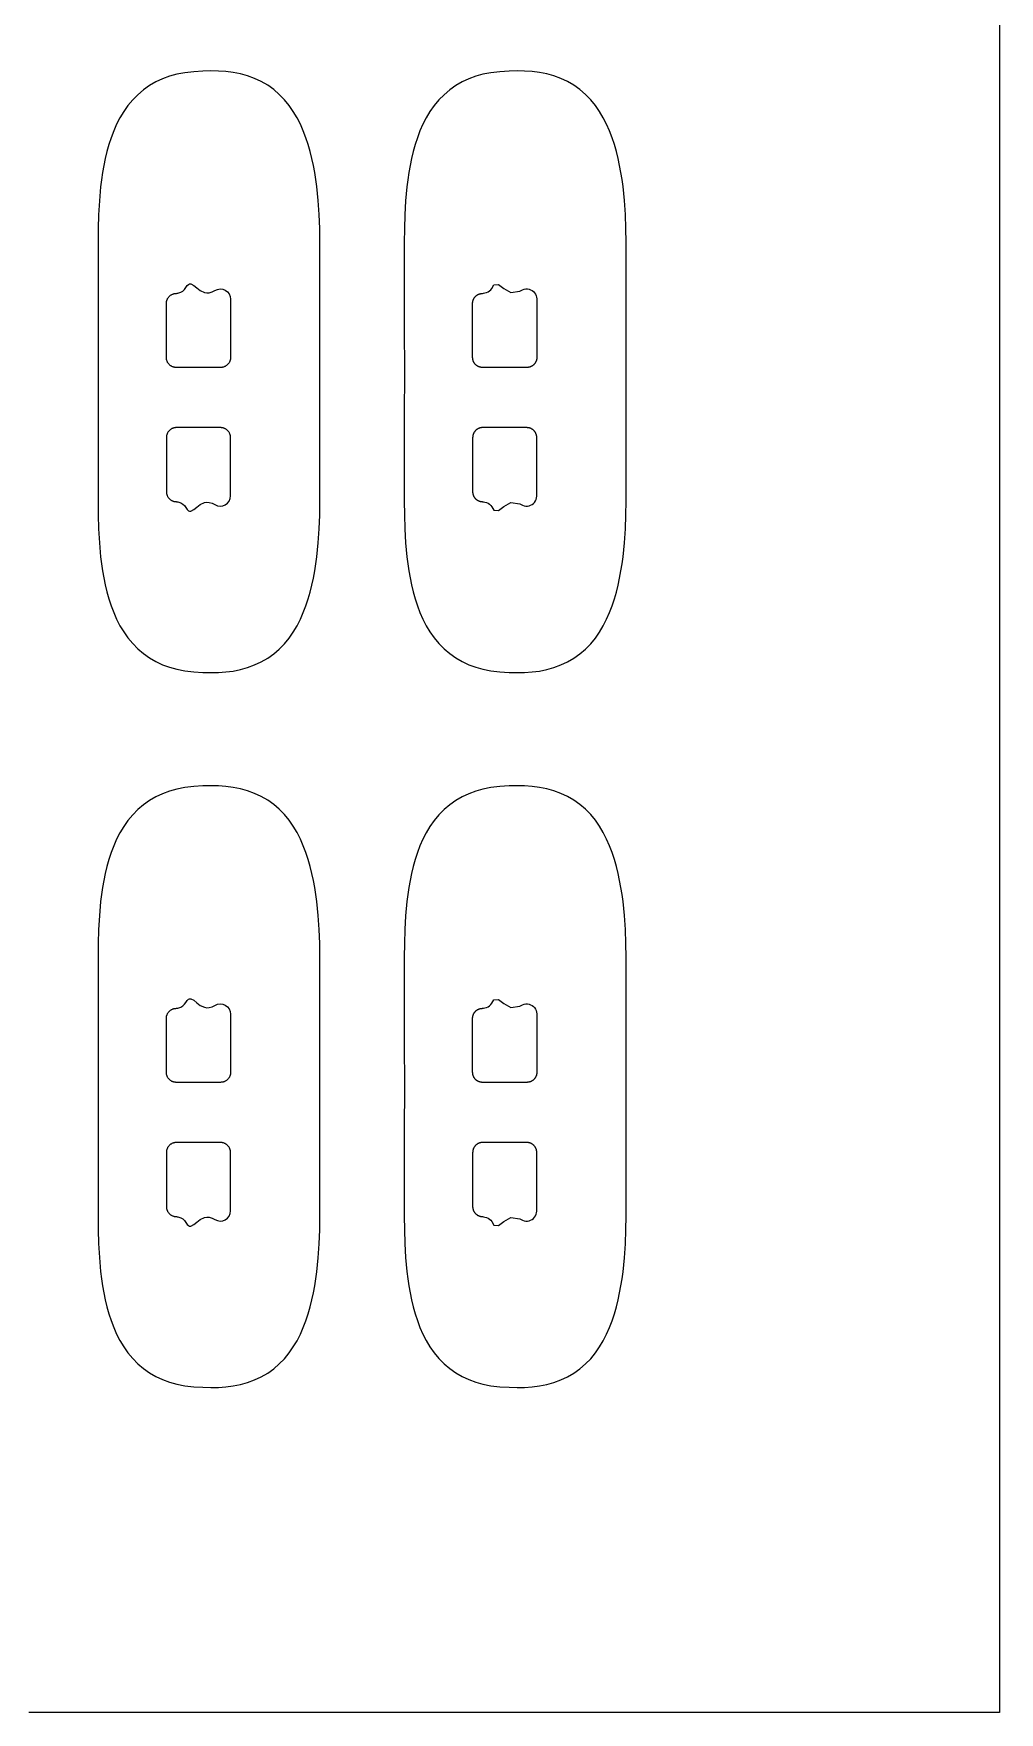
# Model space of a CAD drawing. Header units: millimetres. Extents: x -106 to 105, y 0 to 164.
# Drawn here: x -55.5 to -8.2, y 0 to 82.2 of the extents above; entities that cross this region are included whole.
import ezdxf

# ---------------------------------------------------------------- set-up
doc = ezdxf.new("R2010")
doc.units = ezdxf.units.MM
doc.header["$MEASUREMENT"] = 0
for name, color, linetype in [('Product Cutter 1', 2, 'Continuous'), ('Product Cutter 3', 4, 'Continuous'), ('Trim Cutting 1', 3, 'Continuous')]:
    doc.layers.add(name, color=color, linetype=linetype)

msp = doc.modelspace()

# ---------------------------------------------------------------- linework, layer by layer
at = {"layer": 'Product Cutter 1'}
for points in [[(-41.456, 67.795), (-41.458, 69.845), (-41.459, 71.378), (-41.459, 71.98), (-41.467, 72.653), (-41.492, 73.332), (-41.538, 74.015), (-41.609, 74.702), (-41.656, 75.047), (-41.71, 75.391), (-41.774, 75.736), (-41.848, 76.079), (-41.933, 76.421), (-42.03, 76.761), (-42.142, 77.098), (-42.269, 77.43), (-42.413, 77.757), (-42.576, 78.075), (-42.759, 78.383), (-42.965, 78.677), (-43.193, 78.956), (-43.445, 79.215), (-43.718, 79.451), (-44.013, 79.661), (-44.326, 79.842), (-44.656, 79.995), (-44.997, 80.119), (-45.348, 80.217), (-45.705, 80.288), (-46.066, 80.335), (-46.429, 80.362), (-46.794, 80.369), (-47.194, 80.358), (-47.637, 80.329), (-48.077, 80.278), (-48.469, 80.204), (-48.82, 80.105), (-49.161, 79.98), (-49.49, 79.827), (-49.804, 79.646), (-50.099, 79.437), (-50.374, 79.203), (-50.627, 78.946), (-50.858, 78.67), (-51.065, 78.377), (-51.249, 78.07), (-51.413, 77.752), (-51.557, 77.425), (-51.683, 77.093), (-51.794, 76.756), (-51.889, 76.416), (-51.972, 76.074), (-52.043, 75.73), (-52.103, 75.385), (-52.154, 75.04), (-52.196, 74.695), (-52.26, 74.008), (-52.299, 73.325), (-52.319, 72.646), (-52.325, 71.973), (-52.324, 71.373), (-52.323, 69.844), (-52.322, 67.796), (-52.32, 65.638), (-52.322, 63.479), (-52.323, 61.431), (-52.324, 59.902), (-52.325, 59.302), (-52.319, 58.629), (-52.299, 57.95), (-52.26, 57.267), (-52.196, 56.58), (-52.154, 56.235), (-52.103, 55.89), (-52.043, 55.545), (-51.972, 55.201), (-51.889, 54.859), (-51.794, 54.519), (-51.683, 54.182), (-51.557, 53.85), (-51.413, 53.523), (-51.249, 53.205), (-51.065, 52.898), (-50.858, 52.606), (-50.627, 52.329), (-50.374, 52.072), (-50.099, 51.838), (-49.804, 51.629), (-49.49, 51.448), (-49.161, 51.296), (-48.82, 51.17), (-48.469, 51.071), (-48.077, 50.997), (-47.637, 50.947), (-47.194, 50.917), (-46.794, 50.906), (-46.429, 50.914), (-46.066, 50.94), (-45.705, 50.987), (-45.348, 51.059), (-44.997, 51.156), (-44.656, 51.281), (-44.326, 51.433), (-44.013, 51.615), (-43.718, 51.825), (-43.445, 52.061), (-43.193, 52.319), (-42.965, 52.598), (-42.759, 52.892), (-42.576, 53.2), (-42.413, 53.519), (-42.269, 53.845), (-42.142, 54.177), (-42.03, 54.514), (-41.933, 54.854), (-41.848, 55.196), (-41.774, 55.54), (-41.71, 55.884), (-41.656, 56.228), (-41.609, 56.573), (-41.538, 57.26), (-41.492, 57.943), (-41.467, 58.622), (-41.459, 59.295), (-41.459, 59.898), (-41.458, 61.43), (-41.456, 63.481), (-41.455, 65.638)], [(-26.456, 67.795), (-26.458, 69.845), (-26.459, 71.378), (-26.459, 71.98), (-26.467, 72.653), (-26.492, 73.332), (-26.538, 74.015), (-26.609, 74.702), (-26.656, 75.047), (-26.71, 75.391), (-26.774, 75.736), (-26.848, 76.079), (-26.933, 76.421), (-27.03, 76.761), (-27.142, 77.098), (-27.269, 77.43), (-27.413, 77.757), (-27.576, 78.075), (-27.759, 78.383), (-27.965, 78.677), (-28.193, 78.956), (-28.445, 79.215), (-28.718, 79.451), (-29.013, 79.661), (-29.326, 79.842), (-29.656, 79.995), (-29.997, 80.119), (-30.348, 80.217), (-30.705, 80.288), (-31.066, 80.335), (-31.429, 80.362), (-31.794, 80.369), (-32.194, 80.358), (-32.637, 80.329), (-33.077, 80.278), (-33.469, 80.204), (-33.82, 80.105), (-34.161, 79.98), (-34.49, 79.827), (-34.804, 79.646), (-35.099, 79.437), (-35.374, 79.203), (-35.627, 78.946), (-35.858, 78.67), (-36.065, 78.377), (-36.249, 78.07), (-36.413, 77.752), (-36.557, 77.425), (-36.683, 77.093), (-36.794, 76.756), (-36.889, 76.416), (-36.972, 76.074), (-37.043, 75.73), (-37.103, 75.385), (-37.154, 75.04), (-37.196, 74.695), (-37.26, 74.008), (-37.299, 73.325), (-37.319, 72.646), (-37.325, 71.973), (-37.324, 71.373), (-37.323, 69.844), (-37.322, 67.796), (-37.32, 65.638), (-37.322, 63.479), (-37.323, 61.431), (-37.324, 59.902), (-37.325, 59.302), (-37.319, 58.629), (-37.299, 57.95), (-37.26, 57.267), (-37.196, 56.58), (-37.154, 56.235), (-37.103, 55.89), (-37.043, 55.545), (-36.972, 55.201), (-36.889, 54.859), (-36.794, 54.519), (-36.683, 54.182), (-36.557, 53.85), (-36.413, 53.523), (-36.249, 53.205), (-36.065, 52.898), (-35.858, 52.606), (-35.627, 52.329), (-35.374, 52.072), (-35.099, 51.838), (-34.804, 51.629), (-34.49, 51.448), (-34.161, 51.296), (-33.82, 51.17), (-33.469, 51.071), (-33.077, 50.997), (-32.637, 50.947), (-32.194, 50.917), (-31.794, 50.906), (-31.429, 50.914), (-31.066, 50.94), (-30.705, 50.987), (-30.348, 51.059), (-29.997, 51.156), (-29.656, 51.281), (-29.326, 51.433), (-29.013, 51.615), (-28.718, 51.825), (-28.445, 52.061), (-28.193, 52.319), (-27.965, 52.598), (-27.759, 52.892), (-27.576, 53.2), (-27.413, 53.519), (-27.269, 53.845), (-27.142, 54.177), (-27.03, 54.514), (-26.933, 54.854), (-26.848, 55.196), (-26.774, 55.54), (-26.71, 55.884), (-26.656, 56.228), (-26.609, 56.573), (-26.538, 57.26), (-26.492, 57.943), (-26.467, 58.622), (-26.459, 59.295), (-26.459, 59.898), (-26.458, 61.43), (-26.456, 63.481), (-26.455, 65.638)], [(-41.456, 32.795), (-41.458, 34.845), (-41.459, 36.378), (-41.459, 36.98), (-41.467, 37.653), (-41.492, 38.332), (-41.538, 39.015), (-41.609, 39.702), (-41.656, 40.047), (-41.71, 40.391), (-41.774, 40.736), (-41.848, 41.079), (-41.933, 41.421), (-42.03, 41.761), (-42.142, 42.098), (-42.269, 42.43), (-42.413, 42.757), (-42.576, 43.075), (-42.759, 43.383), (-42.965, 43.677), (-43.193, 43.956), (-43.445, 44.215), (-43.718, 44.451), (-44.013, 44.661), (-44.326, 44.842), (-44.656, 44.995), (-44.997, 45.119), (-45.348, 45.217), (-45.705, 45.288), (-46.066, 45.335), (-46.429, 45.362), (-46.794, 45.369), (-47.194, 45.358), (-47.637, 45.329), (-48.077, 45.278), (-48.469, 45.204), (-48.82, 45.105), (-49.161, 44.98), (-49.49, 44.827), (-49.804, 44.646), (-50.099, 44.437), (-50.374, 44.203), (-50.627, 43.946), (-50.858, 43.67), (-51.065, 43.377), (-51.249, 43.07), (-51.413, 42.752), (-51.557, 42.425), (-51.683, 42.093), (-51.794, 41.756), (-51.889, 41.416), (-51.972, 41.074), (-52.043, 40.73), (-52.103, 40.385), (-52.154, 40.04), (-52.196, 39.695), (-52.26, 39.008), (-52.299, 38.325), (-52.319, 37.646), (-52.325, 36.973), (-52.324, 36.373), (-52.323, 34.844), (-52.322, 32.796), (-52.32, 30.638), (-52.322, 28.479), (-52.323, 26.431), (-52.324, 24.902), (-52.325, 24.302), (-52.319, 23.629), (-52.299, 22.95), (-52.26, 22.267), (-52.196, 21.58), (-52.154, 21.235), (-52.103, 20.89), (-52.043, 20.545), (-51.972, 20.201), (-51.889, 19.859), (-51.794, 19.519), (-51.683, 19.182), (-51.557, 18.85), (-51.413, 18.523), (-51.249, 18.205), (-51.065, 17.898), (-50.858, 17.606), (-50.627, 17.329), (-50.374, 17.072), (-50.099, 16.838), (-49.804, 16.629), (-49.49, 16.448), (-49.161, 16.296), (-48.82, 16.17), (-48.469, 16.071), (-48.077, 15.997), (-47.637, 15.947), (-47.194, 15.917), (-46.794, 15.906), (-46.429, 15.914), (-46.066, 15.94), (-45.705, 15.987), (-45.348, 16.059), (-44.997, 16.156), (-44.656, 16.281), (-44.326, 16.433), (-44.013, 16.615), (-43.718, 16.825), (-43.445, 17.061), (-43.193, 17.319), (-42.965, 17.598), (-42.759, 17.892), (-42.576, 18.2), (-42.413, 18.519), (-42.269, 18.845), (-42.142, 19.177), (-42.03, 19.514), (-41.933, 19.854), (-41.848, 20.196), (-41.774, 20.54), (-41.71, 20.884), (-41.656, 21.228), (-41.609, 21.573), (-41.538, 22.26), (-41.492, 22.943), (-41.467, 23.622), (-41.459, 24.295), (-41.459, 24.898), (-41.458, 26.43), (-41.456, 28.481), (-41.455, 30.638)], [(-26.456, 32.795), (-26.458, 34.845), (-26.459, 36.378), (-26.459, 36.98), (-26.467, 37.653), (-26.492, 38.332), (-26.538, 39.015), (-26.609, 39.702), (-26.656, 40.047), (-26.71, 40.391), (-26.774, 40.736), (-26.848, 41.079), (-26.933, 41.421), (-27.03, 41.761), (-27.142, 42.098), (-27.269, 42.43), (-27.413, 42.757), (-27.576, 43.075), (-27.759, 43.383), (-27.965, 43.677), (-28.193, 43.956), (-28.445, 44.215), (-28.718, 44.451), (-29.013, 44.661), (-29.326, 44.842), (-29.656, 44.995), (-29.997, 45.119), (-30.348, 45.217), (-30.705, 45.288), (-31.066, 45.335), (-31.429, 45.362), (-31.794, 45.369), (-32.194, 45.358), (-32.637, 45.329), (-33.077, 45.278), (-33.469, 45.204), (-33.82, 45.105), (-34.161, 44.98), (-34.49, 44.827), (-34.804, 44.646), (-35.099, 44.437), (-35.374, 44.203), (-35.627, 43.946), (-35.858, 43.67), (-36.065, 43.377), (-36.249, 43.07), (-36.413, 42.752), (-36.557, 42.425), (-36.683, 42.093), (-36.794, 41.756), (-36.889, 41.416), (-36.972, 41.074), (-37.043, 40.73), (-37.103, 40.385), (-37.154, 40.04), (-37.196, 39.695), (-37.26, 39.008), (-37.299, 38.325), (-37.319, 37.646), (-37.325, 36.973), (-37.324, 36.373), (-37.323, 34.844), (-37.322, 32.796), (-37.32, 30.638), (-37.322, 28.479), (-37.323, 26.431), (-37.324, 24.902), (-37.325, 24.302), (-37.319, 23.629), (-37.299, 22.95), (-37.26, 22.267), (-37.196, 21.58), (-37.154, 21.235), (-37.103, 20.89), (-37.043, 20.545), (-36.972, 20.201), (-36.889, 19.859), (-36.794, 19.519), (-36.683, 19.182), (-36.557, 18.85), (-36.413, 18.523), (-36.249, 18.205), (-36.065, 17.898), (-35.858, 17.606), (-35.627, 17.329), (-35.374, 17.072), (-35.099, 16.838), (-34.804, 16.629), (-34.49, 16.448), (-34.161, 16.296), (-33.82, 16.17), (-33.469, 16.071), (-33.077, 15.997), (-32.637, 15.947), (-32.194, 15.917), (-31.794, 15.906), (-31.429, 15.914), (-31.066, 15.94), (-30.705, 15.987), (-30.348, 16.059), (-29.997, 16.156), (-29.656, 16.281), (-29.326, 16.433), (-29.013, 16.615), (-28.718, 16.825), (-28.445, 17.061), (-28.193, 17.319), (-27.965, 17.598), (-27.759, 17.892), (-27.576, 18.2), (-27.413, 18.519), (-27.269, 18.845), (-27.142, 19.177), (-27.03, 19.514), (-26.933, 19.854), (-26.848, 20.196), (-26.774, 20.54), (-26.71, 20.884), (-26.656, 21.228), (-26.609, 21.573), (-26.538, 22.26), (-26.492, 22.943), (-26.467, 23.622), (-26.459, 24.295), (-26.459, 24.898), (-26.458, 26.43), (-26.456, 28.481), (-26.455, 30.638)]]:
    msp.add_lwpolyline(points, close=True, dxfattribs=at)
at = {"layer": 'Product Cutter 3'}
for points in [[(-45.833, 66.321), (-45.834, 66.307), (-45.835, 66.293), (-45.836, 66.278), (-45.838, 66.264), (-45.84, 66.25), (-45.843, 66.236), (-45.846, 66.222), (-45.85, 66.208), (-45.853, 66.195), (-45.858, 66.181), (-45.863, 66.168), (-45.871, 66.145), (-45.881, 66.123), (-45.892, 66.102), (-45.904, 66.081), (-45.917, 66.061), (-45.931, 66.042), (-45.946, 66.023), (-45.962, 66.005), (-45.98, 65.987), (-45.999, 65.969), (-46.018, 65.953), (-46.039, 65.937), (-46.06, 65.923), (-46.081, 65.91), (-46.104, 65.898), (-46.127, 65.888), (-46.15, 65.878), (-46.173, 65.87), (-46.197, 65.863), (-46.221, 65.857), (-46.246, 65.854), (-46.27, 65.851), (-46.295, 65.849), (-46.32, 65.847), (-46.659, 65.847), (-47.403, 65.846), (-48.148, 65.846), (-48.487, 65.846), (-48.503, 65.847), (-48.52, 65.848), (-48.536, 65.849), (-48.553, 65.851), (-48.569, 65.853), (-48.585, 65.856), (-48.601, 65.859), (-48.617, 65.864), (-48.633, 65.868), (-48.648, 65.873), (-48.664, 65.879), (-48.679, 65.886), (-48.702, 65.896), (-48.724, 65.908), (-48.746, 65.921), (-48.767, 65.935), (-48.787, 65.95), (-48.807, 65.966), (-48.825, 65.983), (-48.843, 66.001), (-48.859, 66.019), (-48.874, 66.038), (-48.888, 66.057), (-48.901, 66.077), (-48.914, 66.098), (-48.925, 66.119), (-48.935, 66.141), (-48.944, 66.163), (-48.951, 66.184), (-48.957, 66.205), (-48.963, 66.226), (-48.967, 66.247), (-48.97, 66.268), (-48.972, 66.29), (-48.973, 66.312), (-48.974, 66.334), (-48.975, 66.748), (-48.975, 67.659), (-48.976, 68.57), (-48.976, 68.984), (-48.976, 68.999), (-48.975, 69.013), (-48.974, 69.028), (-48.973, 69.042), (-48.971, 69.057), (-48.969, 69.071), (-48.966, 69.085), (-48.963, 69.099), (-48.959, 69.113), (-48.955, 69.127), (-48.95, 69.141), (-48.946, 69.154), (-48.937, 69.177), (-48.927, 69.198), (-48.916, 69.22), (-48.904, 69.241), (-48.89, 69.26), (-48.876, 69.28), (-48.861, 69.298), (-48.845, 69.316), (-48.828, 69.335), (-48.809, 69.352), (-48.789, 69.368), (-48.769, 69.383), (-48.748, 69.397), (-48.727, 69.41), (-48.704, 69.422), (-48.681, 69.432), (-48.659, 69.442), (-48.635, 69.45), (-48.612, 69.457), (-48.588, 69.462), (-48.563, 69.466), (-48.539, 69.469), (-48.514, 69.47), (-48.489, 69.472), (-48.48, 69.474), (-48.454, 69.479), (-48.415, 69.487), (-48.368, 69.496), (-48.262, 69.53), (-48.164, 69.588), (-48.081, 69.668), (-48.02, 69.761), (-47.96, 69.858), (-47.899, 69.916), (-47.838, 69.941), (-47.775, 69.936), (-47.64, 69.864), (-47.489, 69.742), (-47.315, 69.613), (-47.113, 69.521), (-46.999, 69.502), (-46.875, 69.508), (-46.742, 69.545), (-46.597, 69.618), (-46.478, 69.672), (-46.345, 69.693), (-46.211, 69.678), (-46.091, 69.63), (-45.986, 69.552), (-45.903, 69.446), (-45.851, 69.322), (-45.834, 69.193), (-45.834, 68.235), (-45.833, 67.309), (-45.833, 66.612), (-45.833, 66.336)], [(-45.833, 62.429), (-45.834, 62.443), (-45.835, 62.457), (-45.836, 62.471), (-45.838, 62.486), (-45.84, 62.5), (-45.843, 62.514), (-45.846, 62.528), (-45.85, 62.541), (-45.853, 62.555), (-45.858, 62.569), (-45.863, 62.582), (-45.871, 62.604), (-45.881, 62.626), (-45.892, 62.648), (-45.904, 62.668), (-45.917, 62.689), (-45.931, 62.708), (-45.946, 62.727), (-45.962, 62.745), (-45.98, 62.763), (-45.999, 62.78), (-46.018, 62.797), (-46.039, 62.812), (-46.06, 62.826), (-46.081, 62.839), (-46.104, 62.851), (-46.127, 62.862), (-46.15, 62.872), (-46.173, 62.88), (-46.197, 62.887), (-46.221, 62.892), (-46.246, 62.896), (-46.27, 62.899), (-46.295, 62.901), (-46.32, 62.903), (-46.659, 62.903), (-47.403, 62.903), (-48.148, 62.904), (-48.487, 62.904), (-48.503, 62.903), (-48.52, 62.902), (-48.536, 62.901), (-48.553, 62.899), (-48.569, 62.897), (-48.585, 62.894), (-48.601, 62.89), (-48.617, 62.886), (-48.633, 62.882), (-48.648, 62.876), (-48.664, 62.87), (-48.679, 62.864), (-48.702, 62.854), (-48.724, 62.842), (-48.746, 62.829), (-48.767, 62.815), (-48.787, 62.8), (-48.807, 62.784), (-48.825, 62.767), (-48.843, 62.749), (-48.859, 62.731), (-48.874, 62.712), (-48.888, 62.693), (-48.901, 62.672), (-48.914, 62.652), (-48.925, 62.631), (-48.935, 62.609), (-48.944, 62.586), (-48.951, 62.566), (-48.957, 62.545), (-48.963, 62.524), (-48.967, 62.503), (-48.97, 62.482), (-48.972, 62.46), (-48.973, 62.438), (-48.974, 62.416), (-48.975, 62.002), (-48.975, 61.091), (-48.976, 60.18), (-48.976, 59.766), (-48.976, 59.751), (-48.975, 59.737), (-48.974, 59.722), (-48.973, 59.708), (-48.971, 59.693), (-48.969, 59.679), (-48.966, 59.665), (-48.963, 59.65), (-48.959, 59.637), (-48.955, 59.623), (-48.95, 59.609), (-48.946, 59.595), (-48.937, 59.573), (-48.927, 59.552), (-48.916, 59.53), (-48.904, 59.509), (-48.89, 59.489), (-48.876, 59.47), (-48.861, 59.451), (-48.845, 59.433), (-48.828, 59.415), (-48.809, 59.398), (-48.789, 59.382), (-48.769, 59.367), (-48.748, 59.353), (-48.727, 59.34), (-48.704, 59.328), (-48.681, 59.318), (-48.659, 59.308), (-48.635, 59.3), (-48.612, 59.293), (-48.588, 59.287), (-48.563, 59.284), (-48.539, 59.281), (-48.514, 59.279), (-48.489, 59.278), (-48.48, 59.276), (-48.454, 59.271), (-48.415, 59.263), (-48.368, 59.254), (-48.262, 59.22), (-48.164, 59.161), (-48.081, 59.082), (-48.02, 58.989), (-47.96, 58.892), (-47.899, 58.833), (-47.838, 58.809), (-47.775, 58.813), (-47.64, 58.886), (-47.489, 59.008), (-47.315, 59.137), (-47.113, 59.229), (-46.999, 59.248), (-46.875, 59.242), (-46.742, 59.205), (-46.597, 59.131), (-46.478, 59.078), (-46.345, 59.057), (-46.211, 59.072), (-46.091, 59.12), (-45.986, 59.198), (-45.903, 59.304), (-45.851, 59.428), (-45.834, 59.557), (-45.834, 60.515), (-45.833, 61.44), (-45.833, 62.138), (-45.833, 62.414)], [(-45.833, 31.321), (-45.834, 31.307), (-45.835, 31.293), (-45.836, 31.278), (-45.838, 31.264), (-45.84, 31.25), (-45.843, 31.236), (-45.846, 31.222), (-45.85, 31.208), (-45.853, 31.195), (-45.858, 31.181), (-45.863, 31.168), (-45.871, 31.145), (-45.881, 31.123), (-45.892, 31.102), (-45.904, 31.081), (-45.917, 31.061), (-45.931, 31.042), (-45.946, 31.023), (-45.962, 31.005), (-45.98, 30.987), (-45.999, 30.969), (-46.018, 30.953), (-46.039, 30.937), (-46.06, 30.923), (-46.081, 30.91), (-46.104, 30.898), (-46.127, 30.888), (-46.15, 30.878), (-46.173, 30.87), (-46.197, 30.863), (-46.221, 30.857), (-46.246, 30.854), (-46.27, 30.851), (-46.295, 30.849), (-46.32, 30.847), (-46.659, 30.847), (-47.403, 30.846), (-48.148, 30.846), (-48.487, 30.846), (-48.503, 30.847), (-48.52, 30.848), (-48.536, 30.849), (-48.553, 30.851), (-48.569, 30.853), (-48.585, 30.856), (-48.601, 30.859), (-48.617, 30.864), (-48.633, 30.868), (-48.648, 30.873), (-48.664, 30.879), (-48.679, 30.886), (-48.702, 30.896), (-48.724, 30.908), (-48.746, 30.921), (-48.767, 30.935), (-48.787, 30.95), (-48.807, 30.966), (-48.825, 30.983), (-48.843, 31.001), (-48.859, 31.019), (-48.874, 31.038), (-48.888, 31.057), (-48.901, 31.077), (-48.914, 31.098), (-48.925, 31.119), (-48.935, 31.141), (-48.944, 31.163), (-48.951, 31.184), (-48.957, 31.205), (-48.963, 31.226), (-48.967, 31.247), (-48.97, 31.268), (-48.972, 31.29), (-48.973, 31.312), (-48.974, 31.334), (-48.975, 31.748), (-48.975, 32.659), (-48.976, 33.57), (-48.976, 33.984), (-48.976, 33.999), (-48.975, 34.013), (-48.974, 34.028), (-48.973, 34.042), (-48.971, 34.057), (-48.969, 34.071), (-48.966, 34.085), (-48.963, 34.099), (-48.959, 34.113), (-48.955, 34.127), (-48.95, 34.141), (-48.946, 34.154), (-48.937, 34.177), (-48.927, 34.198), (-48.916, 34.22), (-48.904, 34.241), (-48.89, 34.26), (-48.876, 34.28), (-48.861, 34.298), (-48.845, 34.316), (-48.828, 34.335), (-48.809, 34.352), (-48.789, 34.368), (-48.769, 34.383), (-48.748, 34.397), (-48.727, 34.41), (-48.704, 34.422), (-48.681, 34.432), (-48.659, 34.442), (-48.635, 34.45), (-48.612, 34.457), (-48.588, 34.462), (-48.563, 34.466), (-48.539, 34.469), (-48.514, 34.47), (-48.489, 34.472), (-48.48, 34.474), (-48.454, 34.479), (-48.415, 34.487), (-48.368, 34.496), (-48.262, 34.53), (-48.164, 34.588), (-48.081, 34.668), (-48.02, 34.761), (-47.96, 34.858), (-47.899, 34.916), (-47.838, 34.941), (-47.775, 34.936), (-47.64, 34.864), (-47.489, 34.742), (-47.315, 34.613), (-47.113, 34.521), (-46.999, 34.502), (-46.875, 34.508), (-46.742, 34.545), (-46.597, 34.618), (-46.478, 34.672), (-46.345, 34.693), (-46.211, 34.678), (-46.091, 34.63), (-45.986, 34.552), (-45.903, 34.446), (-45.851, 34.322), (-45.834, 34.193), (-45.834, 33.235), (-45.833, 32.309), (-45.833, 31.612), (-45.833, 31.336)], [(-45.833, 27.429), (-45.834, 27.443), (-45.835, 27.457), (-45.836, 27.471), (-45.838, 27.486), (-45.84, 27.5), (-45.843, 27.514), (-45.846, 27.528), (-45.85, 27.541), (-45.853, 27.555), (-45.858, 27.569), (-45.863, 27.582), (-45.871, 27.604), (-45.881, 27.626), (-45.892, 27.648), (-45.904, 27.668), (-45.917, 27.689), (-45.931, 27.708), (-45.946, 27.727), (-45.962, 27.745), (-45.98, 27.763), (-45.999, 27.78), (-46.018, 27.797), (-46.039, 27.812), (-46.06, 27.826), (-46.081, 27.839), (-46.104, 27.851), (-46.127, 27.862), (-46.15, 27.872), (-46.173, 27.88), (-46.197, 27.887), (-46.221, 27.892), (-46.246, 27.896), (-46.27, 27.899), (-46.295, 27.901), (-46.32, 27.903), (-46.659, 27.903), (-47.403, 27.903), (-48.148, 27.904), (-48.487, 27.904), (-48.503, 27.903), (-48.52, 27.902), (-48.536, 27.901), (-48.553, 27.899), (-48.569, 27.897), (-48.585, 27.894), (-48.601, 27.89), (-48.617, 27.886), (-48.633, 27.882), (-48.648, 27.876), (-48.664, 27.87), (-48.679, 27.864), (-48.702, 27.854), (-48.724, 27.842), (-48.746, 27.829), (-48.767, 27.815), (-48.787, 27.8), (-48.807, 27.784), (-48.825, 27.767), (-48.843, 27.749), (-48.859, 27.731), (-48.874, 27.712), (-48.888, 27.693), (-48.901, 27.672), (-48.914, 27.652), (-48.925, 27.631), (-48.935, 27.609), (-48.944, 27.586), (-48.951, 27.566), (-48.957, 27.545), (-48.963, 27.524), (-48.967, 27.503), (-48.97, 27.482), (-48.972, 27.46), (-48.973, 27.438), (-48.974, 27.416), (-48.975, 27.002), (-48.975, 26.091), (-48.976, 25.18), (-48.976, 24.766), (-48.976, 24.751), (-48.975, 24.737), (-48.974, 24.722), (-48.973, 24.708), (-48.971, 24.693), (-48.969, 24.679), (-48.966, 24.665), (-48.963, 24.65), (-48.959, 24.637), (-48.955, 24.623), (-48.95, 24.609), (-48.946, 24.595), (-48.937, 24.573), (-48.927, 24.552), (-48.916, 24.53), (-48.904, 24.509), (-48.89, 24.489), (-48.876, 24.47), (-48.861, 24.451), (-48.845, 24.433), (-48.828, 24.415), (-48.809, 24.398), (-48.789, 24.382), (-48.769, 24.367), (-48.748, 24.353), (-48.727, 24.34), (-48.704, 24.328), (-48.681, 24.318), (-48.659, 24.308), (-48.635, 24.3), (-48.612, 24.293), (-48.588, 24.287), (-48.563, 24.284), (-48.539, 24.281), (-48.514, 24.279), (-48.489, 24.278), (-48.48, 24.276), (-48.454, 24.271), (-48.415, 24.263), (-48.368, 24.254), (-48.262, 24.22), (-48.164, 24.161), (-48.081, 24.082), (-48.02, 23.989), (-47.96, 23.892), (-47.899, 23.833), (-47.838, 23.809), (-47.775, 23.813), (-47.64, 23.886), (-47.489, 24.008), (-47.315, 24.137), (-47.113, 24.229), (-46.999, 24.248), (-46.875, 24.242), (-46.742, 24.205), (-46.597, 24.131), (-46.478, 24.078), (-46.345, 24.057), (-46.211, 24.072), (-46.091, 24.12), (-45.986, 24.198), (-45.903, 24.304), (-45.851, 24.428), (-45.834, 24.557), (-45.834, 25.515), (-45.833, 26.44), (-45.833, 27.138), (-45.833, 27.414)]]:
    msp.add_lwpolyline(points, close=True, dxfattribs=at)
at = {"layer": 'Product Cutter 3', "ltscale": 10}
for points in [[(-30.833, 66.326), (-30.834, 66.317), (-30.834, 66.307), (-30.835, 66.298), (-30.835, 66.289), (-30.836, 66.28), (-30.837, 66.27), (-30.838, 66.261), (-30.84, 66.252), (-30.842, 66.243), (-30.843, 66.233), (-30.845, 66.224), (-30.848, 66.215), (-30.85, 66.207), (-30.853, 66.198), (-30.855, 66.189), (-30.858, 66.18), (-30.861, 66.171), (-30.866, 66.159), (-30.872, 66.144), (-30.878, 66.13), (-30.885, 66.116), (-30.892, 66.102), (-30.9, 66.088), (-30.908, 66.075), (-30.917, 66.062), (-30.926, 66.049), (-30.935, 66.036), (-30.945, 66.024), (-30.955, 66.012), (-30.966, 66.001), (-30.978, 65.989), (-30.99, 65.977), (-31.002, 65.966), (-31.015, 65.955), (-31.028, 65.945), (-31.042, 65.935), (-31.055, 65.926), (-31.069, 65.917), (-31.084, 65.909), (-31.098, 65.901), (-31.113, 65.894), (-31.128, 65.887), (-31.143, 65.881), (-31.158, 65.875), (-31.174, 65.87), (-31.189, 65.865), (-31.205, 65.861), (-31.221, 65.858), (-31.237, 65.855), (-31.253, 65.853), (-31.269, 65.851), (-31.285, 65.85), (-31.301, 65.848), (-31.317, 65.847), (-31.43, 65.847), (-31.786, 65.847), (-32.282, 65.847), (-32.803, 65.846), (-33.238, 65.846), (-33.472, 65.846), (-33.494, 65.846), (-33.505, 65.847), (-33.516, 65.847), (-33.527, 65.848), (-33.537, 65.849), (-33.548, 65.85), (-33.559, 65.851), (-33.569, 65.853), (-33.58, 65.855), (-33.59, 65.857), (-33.601, 65.859), (-33.611, 65.862), (-33.622, 65.865), (-33.632, 65.868), (-33.642, 65.871), (-33.652, 65.875), (-33.662, 65.879), (-33.672, 65.883), (-33.684, 65.888), (-33.699, 65.895), (-33.714, 65.902), (-33.728, 65.91), (-33.742, 65.918), (-33.756, 65.927), (-33.77, 65.936), (-33.783, 65.946), (-33.796, 65.957), (-33.808, 65.967), (-33.82, 65.978), (-33.832, 65.99), (-33.844, 66.001), (-33.854, 66.013), (-33.864, 66.025), (-33.874, 66.037), (-33.883, 66.05), (-33.892, 66.063), (-33.901, 66.076), (-33.909, 66.09), (-33.917, 66.103), (-33.924, 66.117), (-33.931, 66.131), (-33.937, 66.146), (-33.943, 66.16), (-33.948, 66.174), (-33.952, 66.187), (-33.956, 66.201), (-33.96, 66.215), (-33.963, 66.228), (-33.966, 66.242), (-33.968, 66.256), (-33.97, 66.27), (-33.972, 66.284), (-33.973, 66.299), (-33.973, 66.313), (-33.974, 66.327), (-33.975, 66.392), (-33.975, 66.752), (-33.975, 67.322), (-33.976, 67.965), (-33.976, 68.542), (-33.976, 68.916), (-33.976, 68.988), (-33.976, 68.998), (-33.975, 69.007), (-33.975, 69.016), (-33.974, 69.026), (-33.973, 69.035), (-33.972, 69.045), (-33.971, 69.054), (-33.97, 69.063), (-33.968, 69.073), (-33.967, 69.082), (-33.965, 69.091), (-33.962, 69.101), (-33.96, 69.11), (-33.957, 69.119), (-33.955, 69.128), (-33.952, 69.137), (-33.949, 69.146), (-33.945, 69.155), (-33.94, 69.169), (-33.934, 69.184), (-33.927, 69.198), (-33.92, 69.212), (-33.912, 69.226), (-33.904, 69.239), (-33.896, 69.252), (-33.887, 69.265), (-33.878, 69.278), (-33.868, 69.29), (-33.858, 69.302), (-33.848, 69.314), (-33.837, 69.326), (-33.825, 69.337), (-33.813, 69.349), (-33.8, 69.359), (-33.787, 69.37), (-33.774, 69.38), (-33.761, 69.389), (-33.747, 69.398), (-33.733, 69.407), (-33.718, 69.414), (-33.704, 69.422), (-33.689, 69.429), (-33.674, 69.435), (-33.659, 69.441), (-33.644, 69.447), (-33.628, 69.452), (-33.613, 69.457), (-33.597, 69.46), (-33.582, 69.463), (-33.566, 69.466), (-33.55, 69.468), (-33.534, 69.469), (-33.517, 69.47), (-33.501, 69.471), (-33.487, 69.472), (-33.448, 69.48), (-33.372, 69.495), (-33.295, 69.517), (-33.22, 69.551), (-33.152, 69.598), (-33.092, 69.655), (-33.043, 69.72), (-32.933, 69.888), (-32.711, 69.91), (-32.447, 69.707), (-32.107, 69.519), (-31.658, 69.583), (-31.535, 69.651), (-31.458, 69.677), (-31.376, 69.691), (-31.293, 69.691), (-31.211, 69.678), (-31.135, 69.651), (-31.065, 69.615), (-31.001, 69.566), (-30.945, 69.506), (-30.898, 69.437), (-30.863, 69.362), (-30.842, 69.283), (-30.834, 69.203), (-30.834, 68.335), (-30.833, 67.368), (-30.833, 66.63), (-30.833, 66.336)], [(-30.833, 62.424), (-30.834, 62.433), (-30.834, 62.442), (-30.835, 62.452), (-30.835, 62.461), (-30.836, 62.47), (-30.837, 62.479), (-30.838, 62.489), (-30.84, 62.498), (-30.842, 62.507), (-30.843, 62.516), (-30.845, 62.525), (-30.848, 62.534), (-30.85, 62.543), (-30.853, 62.552), (-30.855, 62.561), (-30.858, 62.57), (-30.861, 62.579), (-30.866, 62.591), (-30.872, 62.606), (-30.878, 62.62), (-30.885, 62.634), (-30.892, 62.648), (-30.9, 62.661), (-30.908, 62.675), (-30.917, 62.688), (-30.926, 62.701), (-30.935, 62.713), (-30.945, 62.726), (-30.955, 62.737), (-30.966, 62.749), (-30.978, 62.761), (-30.99, 62.772), (-31.002, 62.784), (-31.015, 62.794), (-31.028, 62.805), (-31.042, 62.814), (-31.055, 62.824), (-31.069, 62.832), (-31.084, 62.841), (-31.098, 62.849), (-31.113, 62.856), (-31.128, 62.863), (-31.143, 62.869), (-31.158, 62.875), (-31.174, 62.88), (-31.189, 62.885), (-31.205, 62.889), (-31.221, 62.892), (-31.237, 62.895), (-31.253, 62.897), (-31.269, 62.899), (-31.285, 62.9), (-31.301, 62.901), (-31.317, 62.902), (-31.43, 62.903), (-31.786, 62.903), (-32.282, 62.903), (-32.803, 62.904), (-33.238, 62.904), (-33.472, 62.904), (-33.494, 62.904), (-33.505, 62.903), (-33.516, 62.902), (-33.527, 62.902), (-33.537, 62.901), (-33.548, 62.9), (-33.559, 62.898), (-33.569, 62.897), (-33.58, 62.895), (-33.59, 62.893), (-33.601, 62.89), (-33.611, 62.888), (-33.622, 62.885), (-33.632, 62.882), (-33.642, 62.879), (-33.652, 62.875), (-33.662, 62.871), (-33.672, 62.867), (-33.684, 62.862), (-33.699, 62.855), (-33.714, 62.848), (-33.728, 62.84), (-33.742, 62.831), (-33.756, 62.823), (-33.77, 62.813), (-33.783, 62.804), (-33.796, 62.793), (-33.808, 62.783), (-33.82, 62.771), (-33.832, 62.76), (-33.844, 62.748), (-33.854, 62.737), (-33.864, 62.725), (-33.874, 62.712), (-33.883, 62.7), (-33.892, 62.687), (-33.901, 62.673), (-33.909, 62.66), (-33.917, 62.647), (-33.924, 62.633), (-33.931, 62.618), (-33.937, 62.604), (-33.943, 62.589), (-33.948, 62.576), (-33.952, 62.562), (-33.956, 62.549), (-33.96, 62.535), (-33.963, 62.521), (-33.966, 62.508), (-33.968, 62.494), (-33.97, 62.48), (-33.972, 62.465), (-33.973, 62.451), (-33.973, 62.437), (-33.974, 62.423), (-33.975, 62.358), (-33.975, 61.998), (-33.975, 61.427), (-33.976, 60.785), (-33.976, 60.207), (-33.976, 59.834), (-33.976, 59.762), (-33.976, 59.752), (-33.975, 59.743), (-33.975, 59.733), (-33.974, 59.724), (-33.973, 59.714), (-33.972, 59.705), (-33.971, 59.696), (-33.97, 59.686), (-33.968, 59.677), (-33.967, 59.668), (-33.965, 59.658), (-33.962, 59.649), (-33.96, 59.64), (-33.957, 59.631), (-33.955, 59.622), (-33.952, 59.613), (-33.949, 59.604), (-33.945, 59.595), (-33.94, 59.581), (-33.934, 59.566), (-33.927, 59.552), (-33.92, 59.538), (-33.912, 59.524), (-33.904, 59.511), (-33.896, 59.498), (-33.887, 59.485), (-33.878, 59.472), (-33.868, 59.46), (-33.858, 59.448), (-33.848, 59.436), (-33.837, 59.424), (-33.825, 59.413), (-33.813, 59.401), (-33.8, 59.39), (-33.787, 59.38), (-33.774, 59.37), (-33.761, 59.361), (-33.747, 59.352), (-33.733, 59.343), (-33.718, 59.335), (-33.704, 59.328), (-33.689, 59.321), (-33.674, 59.314), (-33.659, 59.308), (-33.644, 59.303), (-33.628, 59.298), (-33.613, 59.293), (-33.597, 59.289), (-33.582, 59.286), (-33.566, 59.284), (-33.55, 59.282), (-33.534, 59.281), (-33.517, 59.28), (-33.501, 59.278), (-33.487, 59.277), (-33.448, 59.269), (-33.372, 59.254), (-33.295, 59.233), (-33.22, 59.199), (-33.152, 59.152), (-33.092, 59.095), (-33.043, 59.03), (-32.933, 58.861), (-32.711, 58.84), (-32.447, 59.042), (-32.107, 59.231), (-31.658, 59.167), (-31.535, 59.099), (-31.458, 59.072), (-31.376, 59.059), (-31.293, 59.059), (-31.211, 59.072), (-31.135, 59.098), (-31.065, 59.135), (-31.001, 59.184), (-30.945, 59.243), (-30.898, 59.312), (-30.863, 59.388), (-30.842, 59.467), (-30.834, 59.546), (-30.834, 60.415), (-30.833, 61.382), (-30.833, 62.12), (-30.833, 62.414)], [(-30.833, 31.326), (-30.834, 31.317), (-30.834, 31.307), (-30.835, 31.298), (-30.835, 31.289), (-30.836, 31.28), (-30.837, 31.27), (-30.838, 31.261), (-30.84, 31.252), (-30.842, 31.243), (-30.843, 31.233), (-30.845, 31.224), (-30.848, 31.215), (-30.85, 31.207), (-30.853, 31.198), (-30.855, 31.189), (-30.858, 31.18), (-30.861, 31.171), (-30.866, 31.159), (-30.872, 31.144), (-30.878, 31.13), (-30.885, 31.116), (-30.892, 31.102), (-30.9, 31.088), (-30.908, 31.075), (-30.917, 31.062), (-30.926, 31.049), (-30.935, 31.036), (-30.945, 31.024), (-30.955, 31.012), (-30.966, 31.001), (-30.978, 30.989), (-30.99, 30.977), (-31.002, 30.966), (-31.015, 30.955), (-31.028, 30.945), (-31.042, 30.935), (-31.055, 30.926), (-31.069, 30.917), (-31.084, 30.909), (-31.098, 30.901), (-31.113, 30.894), (-31.128, 30.887), (-31.143, 30.881), (-31.158, 30.875), (-31.174, 30.87), (-31.189, 30.865), (-31.205, 30.861), (-31.221, 30.858), (-31.237, 30.855), (-31.253, 30.853), (-31.269, 30.851), (-31.285, 30.85), (-31.301, 30.848), (-31.317, 30.847), (-31.43, 30.847), (-31.786, 30.847), (-32.282, 30.847), (-32.803, 30.846), (-33.238, 30.846), (-33.472, 30.846), (-33.494, 30.846), (-33.505, 30.847), (-33.516, 30.847), (-33.527, 30.848), (-33.537, 30.849), (-33.548, 30.85), (-33.559, 30.851), (-33.569, 30.853), (-33.58, 30.855), (-33.59, 30.857), (-33.601, 30.859), (-33.611, 30.862), (-33.622, 30.865), (-33.632, 30.868), (-33.642, 30.871), (-33.652, 30.875), (-33.662, 30.879), (-33.672, 30.883), (-33.684, 30.888), (-33.699, 30.895), (-33.714, 30.902), (-33.728, 30.91), (-33.742, 30.918), (-33.756, 30.927), (-33.77, 30.936), (-33.783, 30.946), (-33.796, 30.957), (-33.808, 30.967), (-33.82, 30.978), (-33.832, 30.99), (-33.844, 31.001), (-33.854, 31.013), (-33.864, 31.025), (-33.874, 31.037), (-33.883, 31.05), (-33.892, 31.063), (-33.901, 31.076), (-33.909, 31.09), (-33.917, 31.103), (-33.924, 31.117), (-33.931, 31.131), (-33.937, 31.146), (-33.943, 31.16), (-33.948, 31.174), (-33.952, 31.187), (-33.956, 31.201), (-33.96, 31.215), (-33.963, 31.228), (-33.966, 31.242), (-33.968, 31.256), (-33.97, 31.27), (-33.972, 31.284), (-33.973, 31.299), (-33.973, 31.313), (-33.974, 31.327), (-33.975, 31.392), (-33.975, 31.752), (-33.975, 32.322), (-33.976, 32.965), (-33.976, 33.542), (-33.976, 33.916), (-33.976, 33.988), (-33.976, 33.998), (-33.975, 34.007), (-33.975, 34.016), (-33.974, 34.026), (-33.973, 34.035), (-33.972, 34.045), (-33.971, 34.054), (-33.97, 34.063), (-33.968, 34.073), (-33.967, 34.082), (-33.965, 34.091), (-33.962, 34.101), (-33.96, 34.11), (-33.957, 34.119), (-33.955, 34.128), (-33.952, 34.137), (-33.949, 34.146), (-33.945, 34.155), (-33.94, 34.169), (-33.934, 34.184), (-33.927, 34.198), (-33.92, 34.212), (-33.912, 34.226), (-33.904, 34.239), (-33.896, 34.252), (-33.887, 34.265), (-33.878, 34.278), (-33.868, 34.29), (-33.858, 34.302), (-33.848, 34.314), (-33.837, 34.326), (-33.825, 34.337), (-33.813, 34.349), (-33.8, 34.359), (-33.787, 34.37), (-33.774, 34.38), (-33.761, 34.389), (-33.747, 34.398), (-33.733, 34.407), (-33.718, 34.414), (-33.704, 34.422), (-33.689, 34.429), (-33.674, 34.435), (-33.659, 34.441), (-33.644, 34.447), (-33.628, 34.452), (-33.613, 34.457), (-33.597, 34.46), (-33.582, 34.463), (-33.566, 34.466), (-33.55, 34.468), (-33.534, 34.469), (-33.517, 34.47), (-33.501, 34.471), (-33.487, 34.472), (-33.448, 34.48), (-33.372, 34.495), (-33.295, 34.517), (-33.22, 34.551), (-33.152, 34.598), (-33.092, 34.655), (-33.043, 34.72), (-32.933, 34.888), (-32.711, 34.91), (-32.447, 34.707), (-32.107, 34.519), (-31.658, 34.583), (-31.535, 34.651), (-31.458, 34.677), (-31.376, 34.691), (-31.293, 34.691), (-31.211, 34.678), (-31.135, 34.651), (-31.065, 34.615), (-31.001, 34.566), (-30.945, 34.506), (-30.898, 34.437), (-30.863, 34.362), (-30.842, 34.283), (-30.834, 34.203), (-30.834, 33.335), (-30.833, 32.368), (-30.833, 31.63), (-30.833, 31.336)], [(-30.833, 27.424), (-30.834, 27.433), (-30.834, 27.442), (-30.835, 27.452), (-30.835, 27.461), (-30.836, 27.47), (-30.837, 27.479), (-30.838, 27.489), (-30.84, 27.498), (-30.842, 27.507), (-30.843, 27.516), (-30.845, 27.525), (-30.848, 27.534), (-30.85, 27.543), (-30.853, 27.552), (-30.855, 27.561), (-30.858, 27.57), (-30.861, 27.579), (-30.866, 27.591), (-30.872, 27.606), (-30.878, 27.62), (-30.885, 27.634), (-30.892, 27.648), (-30.9, 27.661), (-30.908, 27.675), (-30.917, 27.688), (-30.926, 27.701), (-30.935, 27.713), (-30.945, 27.726), (-30.955, 27.737), (-30.966, 27.749), (-30.978, 27.761), (-30.99, 27.772), (-31.002, 27.784), (-31.015, 27.794), (-31.028, 27.805), (-31.042, 27.814), (-31.055, 27.824), (-31.069, 27.832), (-31.084, 27.841), (-31.098, 27.849), (-31.113, 27.856), (-31.128, 27.863), (-31.143, 27.869), (-31.158, 27.875), (-31.174, 27.88), (-31.189, 27.885), (-31.205, 27.889), (-31.221, 27.892), (-31.237, 27.895), (-31.253, 27.897), (-31.269, 27.899), (-31.285, 27.9), (-31.301, 27.901), (-31.317, 27.902), (-31.43, 27.903), (-31.786, 27.903), (-32.282, 27.903), (-32.803, 27.904), (-33.238, 27.904), (-33.472, 27.904), (-33.494, 27.904), (-33.505, 27.903), (-33.516, 27.902), (-33.527, 27.902), (-33.537, 27.901), (-33.548, 27.9), (-33.559, 27.898), (-33.569, 27.897), (-33.58, 27.895), (-33.59, 27.893), (-33.601, 27.89), (-33.611, 27.888), (-33.622, 27.885), (-33.632, 27.882), (-33.642, 27.879), (-33.652, 27.875), (-33.662, 27.871), (-33.672, 27.867), (-33.684, 27.862), (-33.699, 27.855), (-33.714, 27.848), (-33.728, 27.84), (-33.742, 27.831), (-33.756, 27.823), (-33.77, 27.813), (-33.783, 27.804), (-33.796, 27.793), (-33.808, 27.783), (-33.82, 27.771), (-33.832, 27.76), (-33.844, 27.748), (-33.854, 27.737), (-33.864, 27.725), (-33.874, 27.712), (-33.883, 27.7), (-33.892, 27.687), (-33.901, 27.673), (-33.909, 27.66), (-33.917, 27.647), (-33.924, 27.633), (-33.931, 27.618), (-33.937, 27.604), (-33.943, 27.589), (-33.948, 27.576), (-33.952, 27.562), (-33.956, 27.549), (-33.96, 27.535), (-33.963, 27.521), (-33.966, 27.508), (-33.968, 27.494), (-33.97, 27.48), (-33.972, 27.465), (-33.973, 27.451), (-33.973, 27.437), (-33.974, 27.423), (-33.975, 27.358), (-33.975, 26.998), (-33.975, 26.427), (-33.976, 25.785), (-33.976, 25.207), (-33.976, 24.834), (-33.976, 24.762), (-33.976, 24.752), (-33.975, 24.743), (-33.975, 24.733), (-33.974, 24.724), (-33.973, 24.714), (-33.972, 24.705), (-33.971, 24.696), (-33.97, 24.686), (-33.968, 24.677), (-33.967, 24.668), (-33.965, 24.658), (-33.962, 24.649), (-33.96, 24.64), (-33.957, 24.631), (-33.955, 24.622), (-33.952, 24.613), (-33.949, 24.604), (-33.945, 24.595), (-33.94, 24.581), (-33.934, 24.566), (-33.927, 24.552), (-33.92, 24.538), (-33.912, 24.524), (-33.904, 24.511), (-33.896, 24.498), (-33.887, 24.485), (-33.878, 24.472), (-33.868, 24.46), (-33.858, 24.448), (-33.848, 24.436), (-33.837, 24.424), (-33.825, 24.413), (-33.813, 24.401), (-33.8, 24.39), (-33.787, 24.38), (-33.774, 24.37), (-33.761, 24.361), (-33.747, 24.352), (-33.733, 24.343), (-33.718, 24.335), (-33.704, 24.328), (-33.689, 24.321), (-33.674, 24.314), (-33.659, 24.308), (-33.644, 24.303), (-33.628, 24.298), (-33.613, 24.293), (-33.597, 24.289), (-33.582, 24.286), (-33.566, 24.284), (-33.55, 24.282), (-33.534, 24.281), (-33.517, 24.28), (-33.501, 24.278), (-33.487, 24.277), (-33.448, 24.269), (-33.372, 24.254), (-33.295, 24.233), (-33.22, 24.199), (-33.152, 24.152), (-33.092, 24.095), (-33.043, 24.03), (-32.933, 23.861), (-32.711, 23.84), (-32.447, 24.042), (-32.107, 24.231), (-31.658, 24.167), (-31.535, 24.099), (-31.458, 24.072), (-31.376, 24.059), (-31.293, 24.059), (-31.211, 24.072), (-31.135, 24.098), (-31.065, 24.135), (-31.001, 24.184), (-30.945, 24.243), (-30.898, 24.312), (-30.863, 24.388), (-30.842, 24.467), (-30.834, 24.546), (-30.834, 25.415), (-30.833, 26.382), (-30.833, 27.12), (-30.833, 27.414)]]:
    msp.add_lwpolyline(points, close=True, dxfattribs=at)
at = {"layer": 'Trim Cutting 1'}
msp.add_lwpolyline([(-8.171, 123.292), (-8.171, 82.195), (-8.171, 41.097), (-8.171, 0), (-31.941, 0), (-55.712, 0)], dxfattribs=at)

doc.saveas('drawing.dxf')
